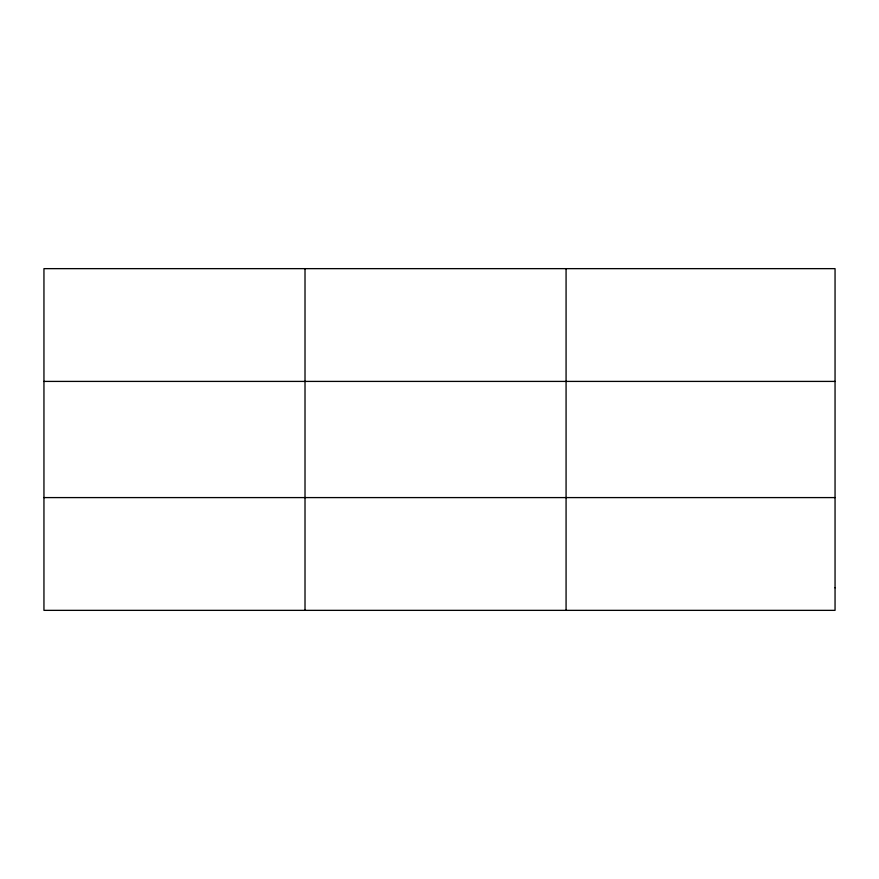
<?xml version="1.0" encoding="UTF-8"?>
<svg xmlns="http://www.w3.org/2000/svg" width="879" height="879" viewBox="0 0 879 879"><rect width="100%" height="100%" fill="white"/><g stroke="black" fill="none" stroke-linecap="round" stroke-linejoin="round"><path stroke-width="1.32" d="M305.013 610.356L305.013 268.644M566.076 610.356L566.076 268.644M43.95 381.409L835.05 381.409M43.95 497.591L835.05 497.591M835.05 587.809L835.05 610.356L43.95 610.356L43.95 268.644L835.05 268.644L835.05 587.809"/></g></svg>
